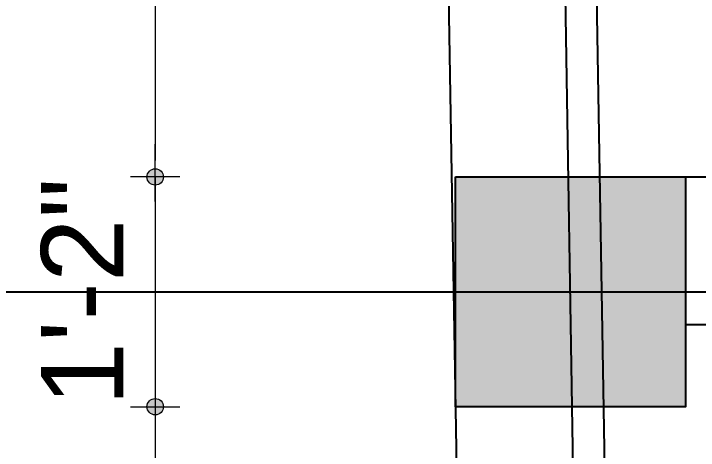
# Model space of a CAD drawing. Header units: inches. Extents: x -4597 to 93300, y -11124 to 5932.
# Drawn here: x -619.16 to -577.49, y -9939.74 to -9913.13 of the extents above; entities that cross this region are included whole.
import ezdxf

# ---------------------------------------------------------------- set-up
doc = ezdxf.new("R2010")
doc.units = ezdxf.units.IN
doc.header["$LTSCALE"] = 0.5
doc.header["$MEASUREMENT"] = 0
doc.header["$PDMODE"] = 66
doc.layers.add('hatch', color=9, linetype='Continuous', lineweight=0)
doc.layers.add('Toilet', color=7, linetype='Continuous', lineweight=25)
doc.styles.get("Standard").update_dxf_attribs({"font": 'arial.ttf'})
doc.dimstyles.new('S8', dxfattribs={"dimtxt": 5, "dimasz": 1, "dimexe": 6, "dimexo": 18, "dimgap": 1.9375, "dimtad": 1, "dimdec": 0, "dimzin": 3, "dimdsep": 46, "dimlunit": 4, "dimtxsty": 'Standard', "dimblk": 'dot 2', "dimcen": 12, "dimse1": 1, "dimse2": 1, "dimclrd": 1, "dimclre": 1, "dimclrt": 256, "dimadec": 0, "dimazin": 0, "dimtfac": 0.75, "dimtdec": 0, "dimtix": 1, "dimtmove": 1, "dimatfit": 3, "dimldrblk": 'DOT', "dimfxl": 1, "dimtolj": 1, "dimtzin": 0, "dimlwd": 9, "dimlwe": 9, "dimarcsym": 0})

# ---------------------------------------------------------------- blocks, each defined once
blk = doc.blocks.new('dot1')
at = {"layer": 'hatch'}
h = blk.add_hatch(color=256, dxfattribs=at)
edge = h.paths.add_edge_path()
edge.add_arc((0, 0), 1, 0, 360)
for p, q in [((0, 3), (0, -3)), ((3, 0), (-3, 0))]:
    blk.add_line(p, q, dxfattribs=at)
blk.add_circle((0, 0), 1, dxfattribs=at)
blk = doc.blocks.new('dot 2')
at = {"layer": 'hatch', "xscale": 0.5, "yscale": 0.5, "zscale": 0.5}
blk.add_blockref('dot1', (0, 0), dxfattribs=at)
blk = doc.blocks.new('*D410')
at = {"layer": 'Defpoints', "color": 0, "transparency": 16777216}
for p in [(-594.667, -9798.083), (-610.548, -9923.083), (-592.267, -9923.083)]:
    blk.add_point(p, dxfattribs=at)
at = {"layer": 'Toilet', "color": 1, "lineweight": 9, "transparency": 16777216}
blk.add_line((-610.548, -9799.083), (-610.548, -9922.083), dxfattribs=at)
for p, rotation in [((-610.548, -9798.083), 90), ((-610.548, -9923.083), 270)]:
    blk.add_blockref('dot 2', p, dxfattribs=dict(at, rotation=rotation))
at = {"layer": 'Toilet', "transparency": 16777216, "insert": (-615.038, -9860.583), "char_height": 5, "attachment_point": 5, "rotation": 90}
blk.add_mtext('\\A1;10\'-5"', dxfattribs=at)
blk = doc.blocks.new('_Dot')
at = {"color": 0, "linetype": 'ByBlock', "lineweight": -2}
blk.add_line((-0.5, 0), (-1, 0), dxfattribs=at)
at = {"color": 0, "linetype": 'ByBlock', "const_width": 0.5}
blk.add_lwpolyline([(-0.25, 0, 1), (0.25, 0, 1)], format="xyb", close=True, dxfattribs=at)
blk = doc.blocks.new('*D411')
at = {"layer": 'Defpoints', "color": 0, "transparency": 16777216}
for p in [(-592.267, -9923.083), (-610.548, -9937.083), (-592.267, -9937.083)]:
    blk.add_point(p, dxfattribs=at)
at = {"layer": 'Toilet', "color": 1, "lineweight": 9, "transparency": 16777216}
for p, q in [((-610.548, -9922.083), (-610.548, -9921.083)), ((-610.548, -9923.083), (-610.548, -9937.083)), ((-610.548, -9938.083), (-610.548, -9939.083))]:
    blk.add_line(p, q, dxfattribs=at)
for p, rotation in [((-610.548, -9923.083), 270), ((-610.548, -9937.083), 90)]:
    blk.add_blockref('dot 2', p, dxfattribs=dict(at, rotation=rotation))
at = {"layer": 'Toilet', "transparency": 16777216, "insert": (-614.996, -9930.083), "char_height": 5, "attachment_point": 5, "rotation": 90}
blk.add_mtext('\\A1;1\'-2"', dxfattribs=at)
blk = doc.blocks.new('*D412')
at = {"layer": 'Defpoints', "color": 0, "transparency": 16777216}
for p in [(-592.267, -9937.083), (-610.548, -10049.827), (-590.079, -10049.827)]:
    blk.add_point(p, dxfattribs=at)
at = {"layer": 'Toilet', "color": 1, "lineweight": 9, "transparency": 16777216}
blk.add_line((-610.548, -9938.083), (-610.548, -10048.827), dxfattribs=at)
for p, rotation in [((-610.548, -9937.083), 90), ((-610.548, -10049.827), 270)]:
    blk.add_blockref('dot 2', p, dxfattribs=dict(at, rotation=rotation))
at = {"layer": 'Toilet', "transparency": 16777216, "insert": (-615.038, -9993.455), "char_height": 5, "attachment_point": 5, "rotation": 90}
blk.add_mtext('\\A1;9\'-5"', dxfattribs=at)
blk = doc.blocks.new('*D417')
at = {"layer": 'Defpoints', "color": 0, "transparency": 16777216}
for p in [(-622.939, -9791.083), (-594.667, -9791.083), (-431.908, -10056.827)]:
    blk.add_point(p, dxfattribs=at)
at = {"layer": 'Toilet', "color": 1, "lineweight": 9, "transparency": 16777216}
blk.add_line((-622.939, -10055.827), (-622.939, -9792.083), dxfattribs=at)
for p, rotation in [((-622.939, -9791.083), 90), ((-622.939, -10056.827), 270)]:
    blk.add_blockref('dot 2', p, dxfattribs=dict(at, rotation=rotation))
at = {"layer": 'Toilet', "transparency": 16777216, "insert": (-627.387, -9923.955), "char_height": 5, "attachment_point": 5, "rotation": 90}
blk.add_mtext('\\A1;22\'-2"', dxfattribs=at)
blk = doc.blocks.new('*D193')
at = {"layer": 'Defpoints', "color": 0, "transparency": 16777216}
for p in [(-634.702, -9691.083), (-488.585, -9691.083), (-324.22, -10172.784)]:
    blk.add_point(p, dxfattribs=at)
at = {"layer": 'Toilet', "color": 1, "lineweight": 9, "transparency": 16777216}
blk.add_line((-634.702, -10171.784), (-634.702, -9692.083), dxfattribs=at)
for p, rotation in [((-634.702, -9691.083), 90), ((-634.702, -10172.784), 270)]:
    blk.add_blockref('dot 2', p, dxfattribs=dict(at, rotation=rotation))
at = {"layer": 'Toilet', "transparency": 16777216, "insert": (-639.192, -9931.933), "char_height": 5, "attachment_point": 5, "rotation": 90}
blk.add_mtext('\\A1;40\'-2"', dxfattribs=at)

msp = doc.modelspace()

# ---------------------------------------------------------------- hatches: boundary and pattern name
at = {"layer": 'Toilet'}
msp.add_hatch(color=1, dxfattribs=at).paths.add_polyline_path([(-578.267, -9923.083), (-592.267, -9923.083), (-592.267, -9937.083), (-578.267, -9937.083)])

# ---------------------------------------------------------------- linework, layer by layer
msp.add_line((-590.012, -9646.615), (-580.237, -10234.829))
for p, q in [((-596.722, -9679.083), (-590.079, -10063.827)), ((-587.723, -9678.927), (-581.08, -10063.671)), ((-578.267, -9923.083), (-301.967, -9923.083)), ((-645.831, -9930.083), (-218.88, -9930.083)), ((-578.267, -9932.083), (-301.967, -9932.083))]:
    msp.add_line(p, q, dxfattribs=at)
msp.add_lwpolyline([(-592.267, -9923.083), (-578.267, -9923.083), (-578.267, -9937.083), (-592.267, -9937.083)], close=True, dxfattribs=at)
msp.add_lwpolyline([(-592.267, -9923.083), (-578.267, -9923.083), (-578.267, -9937.083), (-592.267, -9937.083)], close=True, dxfattribs=at)

# ---------------------------------------------------------------- dimensions: what is measured, and where the dimension line sits
for base, p1, p2, picture, middle in [((-634.702, -9691.083), (-324.22, -10172.784), (-488.585, -9691.083), '*D193', (-639.192, -9931.933)), ((-622.939, -9791.083), (-431.908, -10056.827), (-594.667, -9791.083), '*D417', (-627.387, -9923.955)), ((-610.548, -9923.083), (-594.667, -9798.083), (-592.267, -9923.083), '*D410', (-615.038, -9860.583)), ((-610.548, -9937.083), (-592.267, -9923.083), (-592.267, -9937.083), '*D411', (-614.996, -9930.083)), ((-610.548, -10049.827), (-592.267, -9937.083), (-590.079, -10049.827), '*D412', (-615.038, -9993.455))]:
    dim = msp.add_linear_dim(base=base, p1=p1, p2=p2, angle=90, dimstyle='S8', override={"dimfxl": 2, "dimfxlon": 1, "dimarcsym": 1}, dxfattribs=at)
    dim.commit()
    dim.dimension.update_dxf_attribs({"geometry": picture, "text_midpoint": middle})

doc.saveas('drawing.dxf')
